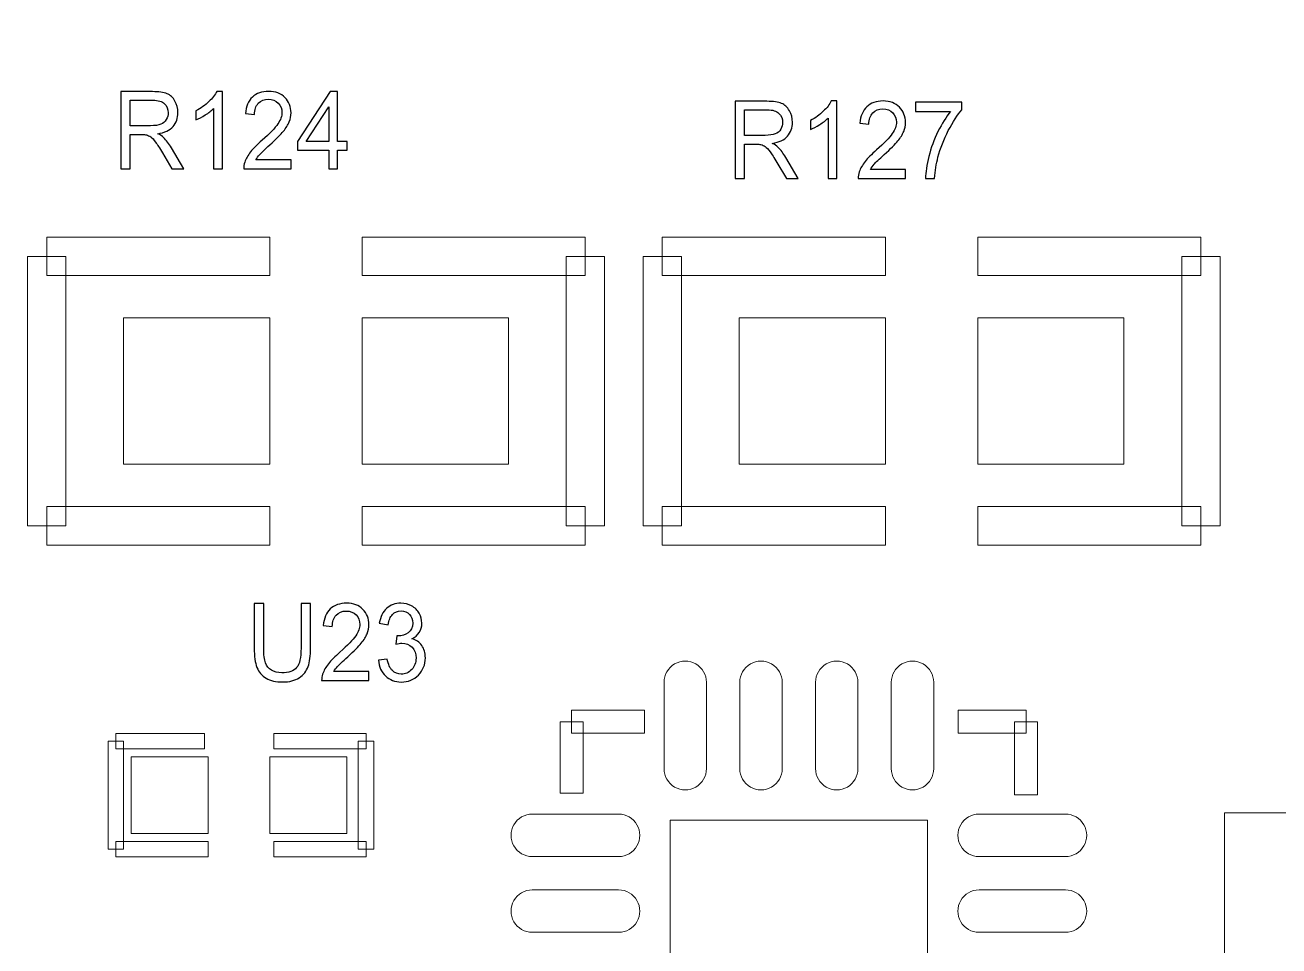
# Model space of a CAD drawing. Header units: millimetres. Extents: x -86 to 67, y -55 to 52.
# Drawn here: x -48.12 to -39.84, y -30.04 to -23.96 of the extents above; entities that cross this region are included whole.
import ezdxf

# ---------------------------------------------------------------- set-up
doc = ezdxf.new("R2010")
doc.units = ezdxf.units.MM
doc.header["$MEASUREMENT"] = 0
for name, color, linetype in [('BG_OUTLINE', 7, 'Continuous'), ('PG_SILKSCREEN_TOP', 7, 'Continuous'), ('PIN_TOP', 7, 'Continuous'), ('RD_SILKSCREEN_TOP', 7, 'Continuous')]:
    doc.layers.add(name, color=color, linetype=linetype)

msp = doc.modelspace()

# ---------------------------------------------------------------- linework, layer by layer
at = {"layer": 'BG_OUTLINE', "color": 3, "lineweight": 9}
msp.add_open_spline([(-60.0926, 34.7331), (-60.0926, 34.7331), (63.7724, 34.7331), (63.7724, 34.7331), (63.7724, 34.7331), (64.585, 34.7336), (65.3646, 34.4113), (65.9396, 33.837), (65.9396, 33.837), (66.5146, 33.2627), (66.8379, 32.4797), (66.8384, 31.667), (66.8384, 31.667), (66.8384, 31.667), (66.8412, -52.28), (66.8412, -52.28), (66.8412, -52.28), (66.8412, -52.28), (66.8384, -52.1933), (66.8384, -52.1933), (66.8384, -52.1933), (66.8389, -53.006), (66.5166, -53.7856), (65.9424, -54.3606), (65.9424, -54.3606), (65.3681, -54.9356), (64.585, -55.2589), (63.7724, -55.2594), (63.7724, -55.2594), (63.7724, -55.2594), (-60.1869, -55.2594), (-60.1869, -55.2594), (-60.1869, -55.2594), (-60.1869, -55.2594), (-60.0853, -55.2518), (-60.0853, -55.2518), (-60.0853, -55.2518), (-60.8979, -55.2523), (-61.6775, -54.9299), (-62.2525, -54.3557), (-62.2525, -54.3557), (-62.8275, -53.7814), (-63.1508, -52.9984), (-63.1513, -52.1857), (-63.1513, -52.1857), (-63.1513, -52.1857), (-63.1587, 31.667), (-63.1587, 31.667), (-63.1587, 31.667), (-63.1592, 32.4797), (-62.8369, 33.2593), (-62.2626, 33.8343), (-62.2626, 33.8343), (-61.6883, 34.4093), (-60.9053, 34.7326), (-60.0926, 34.7331)], degree=3, knots=[0, 0, 0, 0, 0.071429, 0.071429, 0.071429, 0.071429, 0.142857, 0.142857, 0.142857, 0.142857, 0.214286, 0.214286, 0.214286, 0.214286, 0.285714, 0.285714, 0.285714, 0.285714, 0.357143, 0.357143, 0.357143, 0.357143, 0.428571, 0.428571, 0.428571, 0.428571, 0.5, 0.5, 0.5, 0.5, 0.571429, 0.571429, 0.571429, 0.571429, 0.642857, 0.642857, 0.642857, 0.642857, 0.714286, 0.714286, 0.714286, 0.714286, 0.785714, 0.785714, 0.785714, 0.785714, 0.857143, 0.857143, 0.857143, 0.857143, 0.928571, 0.928571, 0.928571, 0.928571, 1, 1, 1, 1], dxfattribs=at)
at = {"layer": 'PG_SILKSCREEN_TOP', "color": 6, "lineweight": 9}
for points in [[(-46.5014, -25.361), (-46.5014, -25.361), (-46.5014, -25.615), (-46.5014, -25.615), (-46.5014, -25.615), (-46.5014, -25.615), (-47.9746, -25.615), (-47.9746, -25.615), (-47.9746, -25.615), (-47.9746, -25.615), (-47.9746, -25.361), (-47.9746, -25.361), (-47.9746, -25.361), (-47.9746, -25.361), (-46.5014, -25.361), (-46.5014, -25.361)], [(-45.8918, -25.615), (-45.8918, -25.615), (-45.8918, -25.361), (-45.8918, -25.361), (-45.8918, -25.361), (-45.8918, -25.361), (-44.4186, -25.361), (-44.4186, -25.361), (-44.4186, -25.361), (-44.4186, -25.361), (-44.4186, -25.615), (-44.4186, -25.615), (-44.4186, -25.615), (-44.4186, -25.615), (-45.8918, -25.615), (-45.8918, -25.615)], [(-43.9106, -25.615), (-43.9106, -25.615), (-43.9106, -25.361), (-43.9106, -25.361), (-43.9106, -25.361), (-43.9106, -25.361), (-42.4374, -25.361), (-42.4374, -25.361), (-42.4374, -25.361), (-42.4374, -25.361), (-42.4374, -25.615), (-42.4374, -25.615), (-42.4374, -25.615), (-42.4374, -25.615), (-43.9106, -25.615), (-43.9106, -25.615)], [(-40.3546, -25.361), (-40.3546, -25.361), (-40.3546, -25.615), (-40.3546, -25.615), (-40.3546, -25.615), (-40.3546, -25.615), (-41.8278, -25.615), (-41.8278, -25.615), (-41.8278, -25.615), (-41.8278, -25.615), (-41.8278, -25.361), (-41.8278, -25.361), (-41.8278, -25.361), (-41.8278, -25.361), (-40.3546, -25.361), (-40.3546, -25.361)], [(-48.1016, -25.488), (-48.1016, -25.488), (-47.8476, -25.488), (-47.8476, -25.488), (-47.8476, -25.488), (-47.8476, -25.488), (-47.8476, -27.266), (-47.8476, -27.266), (-47.8476, -27.266), (-47.8476, -27.266), (-48.1016, -27.266), (-48.1016, -27.266), (-48.1016, -27.266), (-48.1016, -27.266), (-48.1016, -25.488), (-48.1016, -25.488)], [(-44.5456, -25.488), (-44.5456, -25.488), (-44.2916, -25.488), (-44.2916, -25.488), (-44.2916, -25.488), (-44.2916, -25.488), (-44.2916, -27.266), (-44.2916, -27.266), (-44.2916, -27.266), (-44.2916, -27.266), (-44.5456, -27.266), (-44.5456, -27.266), (-44.5456, -27.266), (-44.5456, -27.266), (-44.5456, -25.488), (-44.5456, -25.488)], [(-43.7836, -27.266), (-43.7836, -27.266), (-44.0376, -27.266), (-44.0376, -27.266), (-44.0376, -27.266), (-44.0376, -27.266), (-44.0376, -25.488), (-44.0376, -25.488), (-44.0376, -25.488), (-44.0376, -25.488), (-43.7836, -25.488), (-43.7836, -25.488), (-43.7836, -25.488), (-43.7836, -25.488), (-43.7836, -27.266), (-43.7836, -27.266)], [(-40.2276, -27.266), (-40.2276, -27.266), (-40.4816, -27.266), (-40.4816, -27.266), (-40.4816, -27.266), (-40.4816, -27.266), (-40.4816, -25.488), (-40.4816, -25.488), (-40.4816, -25.488), (-40.4816, -25.488), (-40.2276, -25.488), (-40.2276, -25.488), (-40.2276, -25.488), (-40.2276, -25.488), (-40.2276, -27.266), (-40.2276, -27.266)], [(-47.9746, -27.393), (-47.9746, -27.393), (-47.9746, -27.139), (-47.9746, -27.139), (-47.9746, -27.139), (-47.9746, -27.139), (-46.5014, -27.139), (-46.5014, -27.139), (-46.5014, -27.139), (-46.5014, -27.139), (-46.5014, -27.393), (-46.5014, -27.393), (-46.5014, -27.393), (-46.5014, -27.393), (-47.9746, -27.393), (-47.9746, -27.393)], [(-44.4186, -27.139), (-44.4186, -27.139), (-44.4186, -27.393), (-44.4186, -27.393), (-44.4186, -27.393), (-44.4186, -27.393), (-45.8918, -27.393), (-45.8918, -27.393), (-45.8918, -27.393), (-45.8918, -27.393), (-45.8918, -27.139), (-45.8918, -27.139), (-45.8918, -27.139), (-45.8918, -27.139), (-44.4186, -27.139), (-44.4186, -27.139)], [(-42.4374, -27.139), (-42.4374, -27.139), (-42.4374, -27.393), (-42.4374, -27.393), (-42.4374, -27.393), (-42.4374, -27.393), (-43.9106, -27.393), (-43.9106, -27.393), (-43.9106, -27.393), (-43.9106, -27.393), (-43.9106, -27.139), (-43.9106, -27.139), (-43.9106, -27.139), (-43.9106, -27.139), (-42.4374, -27.139), (-42.4374, -27.139)], [(-41.8278, -27.393), (-41.8278, -27.393), (-41.8278, -27.139), (-41.8278, -27.139), (-41.8278, -27.139), (-41.8278, -27.139), (-40.3546, -27.139), (-40.3546, -27.139), (-40.3546, -27.139), (-40.3546, -27.139), (-40.3546, -27.393), (-40.3546, -27.393), (-40.3546, -27.393), (-40.3546, -27.393), (-41.8278, -27.393), (-41.8278, -27.393)], [(-44.0269, -28.4827), (-44.0269, -28.4827), (-44.0269, -28.6351), (-44.0269, -28.6351), (-44.0269, -28.6351), (-44.0269, -28.6351), (-44.509, -28.6351), (-44.509, -28.6351), (-44.509, -28.6351), (-44.509, -28.6351), (-44.509, -28.4827), (-44.509, -28.4827), (-44.509, -28.4827), (-44.509, -28.4827), (-44.0269, -28.4827), (-44.0269, -28.4827)], [(-41.5087, -28.4827), (-41.5087, -28.4827), (-41.5087, -28.6351), (-41.5087, -28.6351), (-41.5087, -28.6351), (-41.5087, -28.6351), (-41.9581, -28.6351), (-41.9581, -28.6351), (-41.9581, -28.6351), (-41.9581, -28.6351), (-41.9581, -28.4827), (-41.9581, -28.4827), (-41.9581, -28.4827), (-41.9581, -28.4827), (-41.5087, -28.4827), (-41.5087, -28.4827)], [(-47.5174, -28.7392), (-47.5174, -28.7392), (-47.5174, -28.6376), (-47.5174, -28.6376), (-47.5174, -28.6376), (-47.5174, -28.6376), (-46.9332, -28.6376), (-46.9332, -28.6376), (-46.9332, -28.6376), (-46.9332, -28.6376), (-46.9332, -28.7392), (-46.9332, -28.7392), (-46.9332, -28.7392), (-46.9332, -28.7392), (-47.5174, -28.7392), (-47.5174, -28.7392)], [(-45.8664, -28.6376), (-45.8664, -28.6376), (-45.8664, -28.7392), (-45.8664, -28.7392), (-45.8664, -28.7392), (-45.8664, -28.7392), (-46.476, -28.7392), (-46.476, -28.7392), (-46.476, -28.7392), (-46.476, -28.7392), (-46.476, -28.6376), (-46.476, -28.6376), (-46.476, -28.6376), (-46.476, -28.6376), (-45.8664, -28.6376), (-45.8664, -28.6376)], [(-44.5852, -28.5589), (-44.5852, -28.5589), (-44.4328, -28.5589), (-44.4328, -28.5589), (-44.4328, -28.5589), (-44.4328, -28.5589), (-44.4328, -29.0318), (-44.4328, -29.0318), (-44.4328, -29.0318), (-44.4328, -29.0318), (-44.5852, -29.0318), (-44.5852, -29.0318), (-44.5852, -29.0318), (-44.5852, -29.0318), (-44.5852, -28.5589), (-44.5852, -28.5589)], [(-41.4325, -29.041), (-41.4325, -29.041), (-41.5849, -29.041), (-41.5849, -29.041), (-41.5849, -29.041), (-41.5849, -29.041), (-41.5849, -28.5589), (-41.5849, -28.5589), (-41.5849, -28.5589), (-41.5849, -28.5589), (-41.4325, -28.5589), (-41.4325, -28.5589), (-41.4325, -28.5589), (-41.4325, -28.5589), (-41.4325, -29.041), (-41.4325, -29.041)], [(-47.4666, -29.3996), (-47.4666, -29.3996), (-47.5682, -29.3996), (-47.5682, -29.3996), (-47.5682, -29.3996), (-47.5682, -29.3996), (-47.5682, -28.6884), (-47.5682, -28.6884), (-47.5682, -28.6884), (-47.5682, -28.6884), (-47.4666, -28.6884), (-47.4666, -28.6884), (-47.4666, -28.6884), (-47.4666, -28.6884), (-47.4666, -29.3996), (-47.4666, -29.3996)], [(-45.8156, -29.3996), (-45.8156, -29.3996), (-45.9172, -29.3996), (-45.9172, -29.3996), (-45.9172, -29.3996), (-45.9172, -29.3996), (-45.9172, -28.6884), (-45.9172, -28.6884), (-45.9172, -28.6884), (-45.9172, -28.6884), (-45.8156, -28.6884), (-45.8156, -28.6884), (-45.8156, -28.6884), (-45.8156, -28.6884), (-45.8156, -29.3996), (-45.8156, -29.3996)], [(-46.9078, -29.3488), (-46.9078, -29.3488), (-46.9078, -29.4504), (-46.9078, -29.4504), (-46.9078, -29.4504), (-46.9078, -29.4504), (-47.5174, -29.4504), (-47.5174, -29.4504), (-47.5174, -29.4504), (-47.5174, -29.4504), (-47.5174, -29.3488), (-47.5174, -29.3488), (-47.5174, -29.3488), (-47.5174, -29.3488), (-46.9078, -29.3488), (-46.9078, -29.3488)], [(-45.8664, -29.3488), (-45.8664, -29.3488), (-45.8664, -29.4504), (-45.8664, -29.4504), (-45.8664, -29.4504), (-45.8664, -29.4504), (-46.476, -29.4504), (-46.476, -29.4504), (-46.476, -29.4504), (-46.476, -29.4504), (-46.476, -29.3488), (-46.476, -29.3488), (-46.476, -29.3488), (-46.476, -29.3488), (-45.8664, -29.3488), (-45.8664, -29.3488)]]:
    msp.add_open_spline(points, degree=3, knots=[0, 0, 0, 0, 0.25, 0.25, 0.25, 0.25, 0.5, 0.5, 0.5, 0.5, 0.75, 0.75, 0.75, 0.75, 1, 1, 1, 1], dxfattribs=at)
at = {"layer": 'PIN_TOP', "lineweight": 9}
for points, knots in [([(-47.4666, -26.8596), (-47.4666, -26.8596), (-47.4666, -25.8944), (-47.4666, -25.8944), (-47.4666, -25.8944), (-47.4666, -25.8944), (-46.5014, -25.8944), (-46.5014, -25.8944), (-46.5014, -25.8944), (-46.5014, -25.8944), (-46.5014, -26.8596), (-46.5014, -26.8596), (-46.5014, -26.8596), (-46.5014, -26.8596), (-47.4666, -26.8596), (-47.4666, -26.8596)], [0, 0, 0, 0, 0.25, 0.25, 0.25, 0.25, 0.5, 0.5, 0.5, 0.5, 0.75, 0.75, 0.75, 0.75, 1, 1, 1, 1]), ([(-45.8918, -26.8596), (-45.8918, -26.8596), (-45.8918, -25.8944), (-45.8918, -25.8944), (-45.8918, -25.8944), (-45.8918, -25.8944), (-44.9266, -25.8944), (-44.9266, -25.8944), (-44.9266, -25.8944), (-44.9266, -25.8944), (-44.9266, -26.8596), (-44.9266, -26.8596), (-44.9266, -26.8596), (-44.9266, -26.8596), (-45.8918, -26.8596), (-45.8918, -26.8596)], [0, 0, 0, 0, 0.25, 0.25, 0.25, 0.25, 0.5, 0.5, 0.5, 0.5, 0.75, 0.75, 0.75, 0.75, 1, 1, 1, 1]), ([(-42.4374, -25.8944), (-42.4374, -25.8944), (-42.4374, -26.8596), (-42.4374, -26.8596), (-42.4374, -26.8596), (-42.4374, -26.8596), (-43.4026, -26.8596), (-43.4026, -26.8596), (-43.4026, -26.8596), (-43.4026, -26.8596), (-43.4026, -25.8944), (-43.4026, -25.8944), (-43.4026, -25.8944), (-43.4026, -25.8944), (-42.4374, -25.8944), (-42.4374, -25.8944)], [0, 0, 0, 0, 0.25, 0.25, 0.25, 0.25, 0.5, 0.5, 0.5, 0.5, 0.75, 0.75, 0.75, 0.75, 1, 1, 1, 1]), ([(-40.8626, -25.8944), (-40.8626, -25.8944), (-40.8626, -26.8596), (-40.8626, -26.8596), (-40.8626, -26.8596), (-40.8626, -26.8596), (-41.8278, -26.8596), (-41.8278, -26.8596), (-41.8278, -26.8596), (-41.8278, -26.8596), (-41.8278, -25.8944), (-41.8278, -25.8944), (-41.8278, -25.8944), (-41.8278, -25.8944), (-40.8626, -25.8944), (-40.8626, -25.8944)], [0, 0, 0, 0, 0.25, 0.25, 0.25, 0.25, 0.5, 0.5, 0.5, 0.5, 0.75, 0.75, 0.75, 0.75, 1, 1, 1, 1]), ([(-43.6188, -28.299), (-43.6188, -28.299), (-43.6188, -28.869), (-43.6188, -28.869), (-43.6188, -28.869), (-43.6188, -28.9191), (-43.6455, -28.9653), (-43.6889, -28.9903), (-43.6889, -28.9903), (-43.7322, -29.0154), (-43.7856, -29.0154), (-43.829, -28.9903), (-43.829, -28.9903), (-43.8723, -28.9653), (-43.899, -28.9191), (-43.899, -28.869), (-43.899, -28.869), (-43.899, -28.869), (-43.899, -28.299), (-43.899, -28.299), (-43.899, -28.299), (-43.899, -28.249), (-43.8723, -28.2028), (-43.829, -28.1777), (-43.829, -28.1777), (-43.7856, -28.1527), (-43.7322, -28.1527), (-43.6889, -28.1777), (-43.6889, -28.1777), (-43.6455, -28.2028), (-43.6188, -28.249), (-43.6188, -28.299)], [0, 0, 0, 0, 0.125, 0.125, 0.125, 0.125, 0.25, 0.25, 0.25, 0.25, 0.375, 0.375, 0.375, 0.375, 0.5, 0.5, 0.5, 0.5, 0.625, 0.625, 0.625, 0.625, 0.75, 0.75, 0.75, 0.75, 0.875, 0.875, 0.875, 0.875, 1, 1, 1, 1]), ([(-43.1187, -28.299), (-43.1187, -28.299), (-43.1187, -28.869), (-43.1187, -28.869), (-43.1187, -28.869), (-43.1187, -28.9191), (-43.1454, -28.9653), (-43.1887, -28.9903), (-43.1887, -28.9903), (-43.2321, -29.0154), (-43.2855, -29.0154), (-43.3288, -28.9903), (-43.3288, -28.9903), (-43.3722, -28.9653), (-43.3989, -28.9191), (-43.3989, -28.869), (-43.3989, -28.869), (-43.3989, -28.869), (-43.3989, -28.299), (-43.3989, -28.299), (-43.3989, -28.299), (-43.3989, -28.249), (-43.3722, -28.2028), (-43.3288, -28.1777), (-43.3288, -28.1777), (-43.2855, -28.1527), (-43.2321, -28.1527), (-43.1887, -28.1777), (-43.1887, -28.1777), (-43.1454, -28.2028), (-43.1187, -28.249), (-43.1187, -28.299)], [0, 0, 0, 0, 0.125, 0.125, 0.125, 0.125, 0.25, 0.25, 0.25, 0.25, 0.375, 0.375, 0.375, 0.375, 0.5, 0.5, 0.5, 0.5, 0.625, 0.625, 0.625, 0.625, 0.75, 0.75, 0.75, 0.75, 0.875, 0.875, 0.875, 0.875, 1, 1, 1, 1]), ([(-42.6188, -28.299), (-42.6188, -28.299), (-42.6188, -28.869), (-42.6188, -28.869), (-42.6188, -28.869), (-42.6188, -28.9191), (-42.6455, -28.9653), (-42.6889, -28.9903), (-42.6889, -28.9903), (-42.7322, -29.0154), (-42.7856, -29.0154), (-42.829, -28.9903), (-42.829, -28.9903), (-42.8723, -28.9653), (-42.899, -28.9191), (-42.899, -28.869), (-42.899, -28.869), (-42.899, -28.869), (-42.899, -28.299), (-42.899, -28.299), (-42.899, -28.299), (-42.899, -28.249), (-42.8723, -28.2028), (-42.829, -28.1777), (-42.829, -28.1777), (-42.7856, -28.1527), (-42.7322, -28.1527), (-42.6889, -28.1777), (-42.6889, -28.1777), (-42.6455, -28.2028), (-42.6188, -28.249), (-42.6188, -28.299)], [0, 0, 0, 0, 0.125, 0.125, 0.125, 0.125, 0.25, 0.25, 0.25, 0.25, 0.375, 0.375, 0.375, 0.375, 0.5, 0.5, 0.5, 0.5, 0.625, 0.625, 0.625, 0.625, 0.75, 0.75, 0.75, 0.75, 0.875, 0.875, 0.875, 0.875, 1, 1, 1, 1]), ([(-42.1187, -28.299), (-42.1187, -28.299), (-42.1187, -28.869), (-42.1187, -28.869), (-42.1187, -28.869), (-42.1187, -28.9191), (-42.1454, -28.9653), (-42.1888, -28.9903), (-42.1888, -28.9903), (-42.2321, -29.0154), (-42.2855, -29.0154), (-42.3288, -28.9903), (-42.3288, -28.9903), (-42.3722, -28.9653), (-42.3989, -28.9191), (-42.3989, -28.869), (-42.3989, -28.869), (-42.3989, -28.869), (-42.3989, -28.299), (-42.3989, -28.299), (-42.3989, -28.299), (-42.3989, -28.249), (-42.3722, -28.2028), (-42.3288, -28.1777), (-42.3288, -28.1777), (-42.2855, -28.1527), (-42.2321, -28.1527), (-42.1888, -28.1777), (-42.1888, -28.1777), (-42.1454, -28.2028), (-42.1187, -28.249), (-42.1187, -28.299)], [0, 0, 0, 0, 0.125, 0.125, 0.125, 0.125, 0.25, 0.25, 0.25, 0.25, 0.375, 0.375, 0.375, 0.375, 0.5, 0.5, 0.5, 0.5, 0.625, 0.625, 0.625, 0.625, 0.75, 0.75, 0.75, 0.75, 0.875, 0.875, 0.875, 0.875, 1, 1, 1, 1]), ([(-46.9078, -28.79), (-46.9078, -28.79), (-46.9078, -29.298), (-46.9078, -29.298), (-46.9078, -29.298), (-46.9078, -29.298), (-47.4158, -29.298), (-47.4158, -29.298), (-47.4158, -29.298), (-47.4158, -29.298), (-47.4158, -28.79), (-47.4158, -28.79), (-47.4158, -28.79), (-47.4158, -28.79), (-46.9078, -28.79), (-46.9078, -28.79)], [0, 0, 0, 0, 0.25, 0.25, 0.25, 0.25, 0.5, 0.5, 0.5, 0.5, 0.75, 0.75, 0.75, 0.75, 1, 1, 1, 1]), ([(-45.9934, -28.79), (-45.9934, -28.79), (-45.9934, -29.298), (-45.9934, -29.298), (-45.9934, -29.298), (-45.9934, -29.298), (-46.5014, -29.298), (-46.5014, -29.298), (-46.5014, -29.298), (-46.5014, -29.298), (-46.5014, -28.79), (-46.5014, -28.79), (-46.5014, -28.79), (-46.5014, -28.79), (-45.9934, -28.79), (-45.9934, -28.79)], [0, 0, 0, 0, 0.25, 0.25, 0.25, 0.25, 0.5, 0.5, 0.5, 0.5, 0.75, 0.75, 0.75, 0.75, 1, 1, 1, 1]), ([(-44.7688, -29.1689), (-44.7688, -29.1689), (-44.1988, -29.1689), (-44.1988, -29.1689), (-44.1988, -29.1689), (-44.1488, -29.1689), (-44.1026, -29.1956), (-44.0775, -29.2389), (-44.0775, -29.2389), (-44.0525, -29.2823), (-44.0525, -29.3357), (-44.0775, -29.379), (-44.0775, -29.379), (-44.1026, -29.4223), (-44.1488, -29.449), (-44.1988, -29.449), (-44.1988, -29.449), (-44.1988, -29.449), (-44.7688, -29.449), (-44.7688, -29.449), (-44.7688, -29.449), (-44.8189, -29.449), (-44.8651, -29.4223), (-44.8901, -29.379), (-44.8901, -29.379), (-44.9152, -29.3357), (-44.9152, -29.2823), (-44.8901, -29.2389), (-44.8901, -29.2389), (-44.8651, -29.1956), (-44.8189, -29.1689), (-44.7688, -29.1689)], [0, 0, 0, 0, 0.125, 0.125, 0.125, 0.125, 0.25, 0.25, 0.25, 0.25, 0.375, 0.375, 0.375, 0.375, 0.5, 0.5, 0.5, 0.5, 0.625, 0.625, 0.625, 0.625, 0.75, 0.75, 0.75, 0.75, 0.875, 0.875, 0.875, 0.875, 1, 1, 1, 1]), ([(-42.1588, -30.909), (-42.1588, -30.909), (-43.8589, -30.909), (-43.8589, -30.909), (-43.8589, -30.909), (-43.8589, -30.909), (-43.8589, -29.209), (-43.8589, -29.209), (-43.8589, -29.209), (-43.8589, -29.209), (-42.1588, -29.209), (-42.1588, -29.209), (-42.1588, -29.209), (-42.1588, -29.209), (-42.1588, -30.909), (-42.1588, -30.909)], [0, 0, 0, 0, 0.25, 0.25, 0.25, 0.25, 0.5, 0.5, 0.5, 0.5, 0.75, 0.75, 0.75, 0.75, 1, 1, 1, 1]), ([(-41.8189, -29.1689), (-41.8189, -29.1689), (-41.2489, -29.1689), (-41.2489, -29.1689), (-41.2489, -29.1689), (-41.1988, -29.1689), (-41.1526, -29.1956), (-41.1276, -29.2389), (-41.1276, -29.2389), (-41.1026, -29.2823), (-41.1026, -29.3357), (-41.1276, -29.379), (-41.1276, -29.379), (-41.1526, -29.4223), (-41.1988, -29.449), (-41.2489, -29.449), (-41.2489, -29.449), (-41.2489, -29.449), (-41.8189, -29.449), (-41.8189, -29.449), (-41.8189, -29.449), (-41.8689, -29.449), (-41.9152, -29.4223), (-41.9402, -29.379), (-41.9402, -29.379), (-41.9652, -29.3357), (-41.9652, -29.2823), (-41.9402, -29.2389), (-41.9402, -29.2389), (-41.9152, -29.1956), (-41.8689, -29.1689), (-41.8189, -29.1689)], [0, 0, 0, 0, 0.125, 0.125, 0.125, 0.125, 0.25, 0.25, 0.25, 0.25, 0.375, 0.375, 0.375, 0.375, 0.5, 0.5, 0.5, 0.5, 0.625, 0.625, 0.625, 0.625, 0.75, 0.75, 0.75, 0.75, 0.875, 0.875, 0.875, 0.875, 1, 1, 1, 1]), ([(-40.1981, -32.661), (-40.1981, -32.661), (-40.1981, -29.1609), (-40.1981, -29.1609), (-40.1981, -29.1609), (-40.1981, -29.1609), (-37.8486, -29.1609), (-37.8486, -29.1609), (-37.8486, -29.1609), (-37.8486, -29.1609), (-37.8486, -32.661), (-37.8486, -32.661), (-37.8486, -32.661), (-37.8486, -32.661), (-40.1981, -32.661), (-40.1981, -32.661)], [0, 0, 0, 0, 0.25, 0.25, 0.25, 0.25, 0.5, 0.5, 0.5, 0.5, 0.75, 0.75, 0.75, 0.75, 1, 1, 1, 1]), ([(-44.7688, -29.669), (-44.7688, -29.669), (-44.1988, -29.669), (-44.1988, -29.669), (-44.1988, -29.669), (-44.1488, -29.669), (-44.1026, -29.6957), (-44.0775, -29.739), (-44.0775, -29.739), (-44.0525, -29.7824), (-44.0525, -29.8358), (-44.0775, -29.8791), (-44.0775, -29.8791), (-44.1026, -29.9225), (-44.1488, -29.9492), (-44.1988, -29.9492), (-44.1988, -29.9492), (-44.1988, -29.9492), (-44.7688, -29.9492), (-44.7688, -29.9492), (-44.7688, -29.9492), (-44.8189, -29.9492), (-44.8651, -29.9225), (-44.8901, -29.8791), (-44.8901, -29.8791), (-44.9152, -29.8358), (-44.9152, -29.7824), (-44.8901, -29.739), (-44.8901, -29.739), (-44.8651, -29.6957), (-44.8189, -29.669), (-44.7688, -29.669)], [0, 0, 0, 0, 0.125, 0.125, 0.125, 0.125, 0.25, 0.25, 0.25, 0.25, 0.375, 0.375, 0.375, 0.375, 0.5, 0.5, 0.5, 0.5, 0.625, 0.625, 0.625, 0.625, 0.75, 0.75, 0.75, 0.75, 0.875, 0.875, 0.875, 0.875, 1, 1, 1, 1]), ([(-41.8189, -29.669), (-41.8189, -29.669), (-41.2489, -29.669), (-41.2489, -29.669), (-41.2489, -29.669), (-41.1988, -29.669), (-41.1526, -29.6957), (-41.1276, -29.739), (-41.1276, -29.739), (-41.1026, -29.7824), (-41.1026, -29.8358), (-41.1276, -29.8791), (-41.1276, -29.8791), (-41.1526, -29.9225), (-41.1988, -29.9492), (-41.2489, -29.9492), (-41.2489, -29.9492), (-41.2489, -29.9492), (-41.8189, -29.9492), (-41.8189, -29.9492), (-41.8189, -29.9492), (-41.8689, -29.9492), (-41.9152, -29.9225), (-41.9402, -29.8791), (-41.9402, -29.8791), (-41.9652, -29.8358), (-41.9652, -29.7824), (-41.9402, -29.739), (-41.9402, -29.739), (-41.9152, -29.6957), (-41.8689, -29.669), (-41.8189, -29.669)], [0, 0, 0, 0, 0.125, 0.125, 0.125, 0.125, 0.25, 0.25, 0.25, 0.25, 0.375, 0.375, 0.375, 0.375, 0.5, 0.5, 0.5, 0.5, 0.625, 0.625, 0.625, 0.625, 0.75, 0.75, 0.75, 0.75, 0.875, 0.875, 0.875, 0.875, 1, 1, 1, 1])]:
    msp.add_open_spline(points, degree=3, knots=knots, dxfattribs=at)
at = {"layer": 'RD_SILKSCREEN_TOP', "color": 8}
for points, knots in [([(-47.4858, -24.9097), (-47.4858, -24.9097), (-47.4858, -24.4006), (-47.4858, -24.4006), (-47.4858, -24.4006), (-47.4858, -24.4006), (-47.2762, -24.4006), (-47.2762, -24.4006), (-47.2762, -24.4006), (-47.2341, -24.4006), (-47.202, -24.4052), (-47.1801, -24.4143), (-47.1801, -24.4143), (-47.1582, -24.4235), (-47.1407, -24.4396), (-47.1275, -24.4627), (-47.1275, -24.4627), (-47.1144, -24.4859), (-47.1079, -24.5115), (-47.1079, -24.5395), (-47.1079, -24.5395), (-47.1079, -24.5757), (-47.1186, -24.606), (-47.1405, -24.6308), (-47.1405, -24.6308), (-47.1622, -24.6556), (-47.1957, -24.6713), (-47.2411, -24.6781), (-47.2411, -24.6781), (-47.2245, -24.6866), (-47.2119, -24.695), (-47.2033, -24.7035), (-47.2033, -24.7035), (-47.185, -24.7215), (-47.1678, -24.7441), (-47.1513, -24.7711), (-47.1513, -24.7711), (-47.1513, -24.7711), (-47.0691, -24.9097), (-47.0691, -24.9097), (-47.0691, -24.9097), (-47.0691, -24.9097), (-47.1479, -24.9097), (-47.1479, -24.9097), (-47.1479, -24.9097), (-47.1479, -24.9097), (-47.2104, -24.8037), (-47.2104, -24.8037), (-47.2104, -24.8037), (-47.2287, -24.7733), (-47.2437, -24.7498), (-47.2556, -24.7337), (-47.2556, -24.7337), (-47.2674, -24.7174), (-47.278, -24.7061), (-47.2873, -24.6997), (-47.2873, -24.6997), (-47.2966, -24.6931), (-47.3061, -24.6886), (-47.3158, -24.686), (-47.3158, -24.686), (-47.3229, -24.6845), (-47.3345, -24.6837), (-47.3507, -24.6837), (-47.3507, -24.6837), (-47.3507, -24.6837), (-47.4232, -24.6837), (-47.4232, -24.6837), (-47.4232, -24.6837), (-47.4232, -24.6837), (-47.4232, -24.9097), (-47.4232, -24.9097), (-47.4232, -24.9097), (-47.4232, -24.9097), (-47.4858, -24.9097), (-47.4858, -24.9097)], [0, 0, 0, 0, 0.052632, 0.052632, 0.052632, 0.052632, 0.105263, 0.105263, 0.105263, 0.105263, 0.157895, 0.157895, 0.157895, 0.157895, 0.210526, 0.210526, 0.210526, 0.210526, 0.263158, 0.263158, 0.263158, 0.263158, 0.315789, 0.315789, 0.315789, 0.315789, 0.368421, 0.368421, 0.368421, 0.368421, 0.421053, 0.421053, 0.421053, 0.421053, 0.473684, 0.473684, 0.473684, 0.473684, 0.526316, 0.526316, 0.526316, 0.526316, 0.578947, 0.578947, 0.578947, 0.578947, 0.631579, 0.631579, 0.631579, 0.631579, 0.684211, 0.684211, 0.684211, 0.684211, 0.736842, 0.736842, 0.736842, 0.736842, 0.789474, 0.789474, 0.789474, 0.789474, 0.842105, 0.842105, 0.842105, 0.842105, 0.894737, 0.894737, 0.894737, 0.894737, 0.947368, 0.947368, 0.947368, 0.947368, 1, 1, 1, 1]), ([(-46.8148, -24.9097), (-46.8148, -24.9097), (-46.8728, -24.9097), (-46.8728, -24.9097), (-46.8728, -24.9097), (-46.8728, -24.9097), (-46.8728, -24.5114), (-46.8728, -24.5114), (-46.8728, -24.5114), (-46.8868, -24.5258), (-46.9051, -24.5401), (-46.9277, -24.5545), (-46.9277, -24.5545), (-46.9505, -24.5688), (-46.9709, -24.5796), (-46.9889, -24.5867), (-46.9889, -24.5867), (-46.9889, -24.5867), (-46.9889, -24.5264), (-46.9889, -24.5264), (-46.9889, -24.5264), (-46.9564, -24.5099), (-46.928, -24.49), (-46.9038, -24.4666), (-46.9038, -24.4666), (-46.8795, -24.4432), (-46.8623, -24.4205), (-46.8522, -24.3985), (-46.8522, -24.3985), (-46.8522, -24.3985), (-46.8148, -24.3985), (-46.8148, -24.3985), (-46.8148, -24.3985), (-46.8148, -24.3985), (-46.8148, -24.9097), (-46.8148, -24.9097)], [0, 0, 0, 0, 0.111111, 0.111111, 0.111111, 0.111111, 0.222222, 0.222222, 0.222222, 0.222222, 0.333333, 0.333333, 0.333333, 0.333333, 0.444444, 0.444444, 0.444444, 0.444444, 0.555556, 0.555556, 0.555556, 0.555556, 0.666667, 0.666667, 0.666667, 0.666667, 0.777778, 0.777778, 0.777778, 0.777778, 0.888889, 0.888889, 0.888889, 0.888889, 1, 1, 1, 1]), ([(-46.361, -24.8496), (-46.361, -24.8496), (-46.361, -24.9097), (-46.361, -24.9097), (-46.361, -24.9097), (-46.361, -24.9097), (-46.6734, -24.9097), (-46.6734, -24.9097), (-46.6734, -24.9097), (-46.6739, -24.8946), (-46.6717, -24.8802), (-46.6668, -24.8663), (-46.6668, -24.8663), (-46.6589, -24.8433), (-46.6461, -24.8208), (-46.6286, -24.7985), (-46.6286, -24.7985), (-46.611, -24.7764), (-46.5856, -24.7506), (-46.5526, -24.7215), (-46.5526, -24.7215), (-46.5012, -24.6761), (-46.4665, -24.6402), (-46.4484, -24.6136), (-46.4484, -24.6136), (-46.4303, -24.5872), (-46.4213, -24.562), (-46.4213, -24.5385), (-46.4213, -24.5385), (-46.4213, -24.5137), (-46.4296, -24.4928), (-46.4459, -24.4757), (-46.4459, -24.4757), (-46.4625, -24.4588), (-46.4839, -24.4503), (-46.5104, -24.4503), (-46.5104, -24.4503), (-46.5383, -24.4503), (-46.5606, -24.4593), (-46.5773, -24.4774), (-46.5773, -24.4774), (-46.5942, -24.4954), (-46.6027, -24.5204), (-46.6029, -24.5523), (-46.6029, -24.5523), (-46.6029, -24.5523), (-46.6626, -24.5458), (-46.6626, -24.5458), (-46.6626, -24.5458), (-46.6585, -24.4978), (-46.6431, -24.4613), (-46.6164, -24.4362), (-46.6164, -24.4362), (-46.5898, -24.411), (-46.5539, -24.3985), (-46.509, -24.3985), (-46.509, -24.3985), (-46.4637, -24.3985), (-46.4278, -24.4121), (-46.4014, -24.4391), (-46.4014, -24.4391), (-46.3748, -24.4663), (-46.3616, -24.4998), (-46.3616, -24.5399), (-46.3616, -24.5399), (-46.3616, -24.5603), (-46.3655, -24.5803), (-46.3733, -24.6), (-46.3733, -24.6), (-46.381, -24.6196), (-46.3939, -24.6404), (-46.4119, -24.6621), (-46.4119, -24.6621), (-46.4298, -24.6839), (-46.4596, -24.7138), (-46.5013, -24.7517), (-46.5013, -24.7517), (-46.5361, -24.7832), (-46.5585, -24.8046), (-46.5683, -24.8158), (-46.5683, -24.8158), (-46.5783, -24.827), (-46.5864, -24.8382), (-46.5929, -24.8496), (-46.5929, -24.8496), (-46.5929, -24.8496), (-46.361, -24.8496), (-46.361, -24.8496)], [0, 0, 0, 0, 0.045455, 0.045455, 0.045455, 0.045455, 0.090909, 0.090909, 0.090909, 0.090909, 0.136364, 0.136364, 0.136364, 0.136364, 0.181818, 0.181818, 0.181818, 0.181818, 0.227273, 0.227273, 0.227273, 0.227273, 0.272727, 0.272727, 0.272727, 0.272727, 0.318182, 0.318182, 0.318182, 0.318182, 0.363636, 0.363636, 0.363636, 0.363636, 0.409091, 0.409091, 0.409091, 0.409091, 0.454545, 0.454545, 0.454545, 0.454545, 0.5, 0.5, 0.5, 0.5, 0.545455, 0.545455, 0.545455, 0.545455, 0.590909, 0.590909, 0.590909, 0.590909, 0.636364, 0.636364, 0.636364, 0.636364, 0.681818, 0.681818, 0.681818, 0.681818, 0.727273, 0.727273, 0.727273, 0.727273, 0.772727, 0.772727, 0.772727, 0.772727, 0.818182, 0.818182, 0.818182, 0.818182, 0.863636, 0.863636, 0.863636, 0.863636, 0.909091, 0.909091, 0.909091, 0.909091, 0.954545, 0.954545, 0.954545, 0.954545, 1, 1, 1, 1]), ([(-46.1129, -24.9097), (-46.1129, -24.9097), (-46.1129, -24.7878), (-46.1129, -24.7878), (-46.1129, -24.7878), (-46.1129, -24.7878), (-46.3179, -24.7878), (-46.3179, -24.7878), (-46.3179, -24.7878), (-46.3179, -24.7878), (-46.3179, -24.7305), (-46.3179, -24.7305), (-46.3179, -24.7305), (-46.3179, -24.7305), (-46.1022, -24.4006), (-46.1022, -24.4006), (-46.1022, -24.4006), (-46.1022, -24.4006), (-46.0548, -24.4006), (-46.0548, -24.4006), (-46.0548, -24.4006), (-46.0548, -24.4006), (-46.0548, -24.7305), (-46.0548, -24.7305), (-46.0548, -24.7305), (-46.0548, -24.7305), (-45.9909, -24.7305), (-45.9909, -24.7305), (-45.9909, -24.7305), (-45.9909, -24.7305), (-45.9909, -24.7878), (-45.9909, -24.7878), (-45.9909, -24.7878), (-45.9909, -24.7878), (-46.0548, -24.7878), (-46.0548, -24.7878), (-46.0548, -24.7878), (-46.0548, -24.7878), (-46.0548, -24.9097), (-46.0548, -24.9097), (-46.0548, -24.9097), (-46.0548, -24.9097), (-46.1129, -24.9097), (-46.1129, -24.9097)], [0, 0, 0, 0, 0.090909, 0.090909, 0.090909, 0.090909, 0.181818, 0.181818, 0.181818, 0.181818, 0.272727, 0.272727, 0.272727, 0.272727, 0.363636, 0.363636, 0.363636, 0.363636, 0.454545, 0.454545, 0.454545, 0.454545, 0.545455, 0.545455, 0.545455, 0.545455, 0.636364, 0.636364, 0.636364, 0.636364, 0.727273, 0.727273, 0.727273, 0.727273, 0.818182, 0.818182, 0.818182, 0.818182, 0.909091, 0.909091, 0.909091, 0.909091, 1, 1, 1, 1]), ([(-47.4232, -24.6253), (-47.4232, -24.6253), (-47.2888, -24.6253), (-47.2888, -24.6253), (-47.2888, -24.6253), (-47.2602, -24.6253), (-47.2378, -24.6221), (-47.2217, -24.6157), (-47.2217, -24.6157), (-47.2056, -24.6093), (-47.1933, -24.5991), (-47.1849, -24.5852), (-47.1849, -24.5852), (-47.1766, -24.5712), (-47.1724, -24.556), (-47.1724, -24.5395), (-47.1724, -24.5395), (-47.1724, -24.5155), (-47.1804, -24.4957), (-47.1967, -24.4801), (-47.1967, -24.4801), (-47.2129, -24.4646), (-47.2385, -24.4569), (-47.2736, -24.4569), (-47.2736, -24.4569), (-47.2736, -24.4569), (-47.4232, -24.4569), (-47.4232, -24.4569), (-47.4232, -24.4569), (-47.4232, -24.4569), (-47.4232, -24.6253), (-47.4232, -24.6253)], [0, 0, 0, 0, 0.125, 0.125, 0.125, 0.125, 0.25, 0.25, 0.25, 0.25, 0.375, 0.375, 0.375, 0.375, 0.5, 0.5, 0.5, 0.5, 0.625, 0.625, 0.625, 0.625, 0.75, 0.75, 0.75, 0.75, 0.875, 0.875, 0.875, 0.875, 1, 1, 1, 1]), ([(-46.1129, -24.7305), (-46.1129, -24.7305), (-46.1129, -24.501), (-46.1129, -24.501), (-46.1129, -24.501), (-46.1129, -24.501), (-46.2608, -24.7305), (-46.2608, -24.7305), (-46.2608, -24.7305), (-46.2608, -24.7305), (-46.1129, -24.7305), (-46.1129, -24.7305)], [0, 0, 0, 0, 0.333333, 0.333333, 0.333333, 0.333333, 0.666667, 0.666667, 0.666667, 0.666667, 1, 1, 1, 1]), ([(-43.4294, -24.9734), (-43.4294, -24.9734), (-43.4294, -24.4643), (-43.4294, -24.4643), (-43.4294, -24.4643), (-43.4294, -24.4643), (-43.2198, -24.4643), (-43.2198, -24.4643), (-43.2198, -24.4643), (-43.1777, -24.4643), (-43.1456, -24.4689), (-43.1237, -24.478), (-43.1237, -24.478), (-43.1018, -24.4872), (-43.0843, -24.5033), (-43.0711, -24.5264), (-43.0711, -24.5264), (-43.058, -24.5496), (-43.0515, -24.5752), (-43.0515, -24.6032), (-43.0515, -24.6032), (-43.0515, -24.6394), (-43.0622, -24.6697), (-43.0841, -24.6945), (-43.0841, -24.6945), (-43.1058, -24.7193), (-43.1393, -24.735), (-43.1847, -24.7418), (-43.1847, -24.7418), (-43.1681, -24.7503), (-43.1555, -24.7587), (-43.1469, -24.7672), (-43.1469, -24.7672), (-43.1286, -24.7852), (-43.1114, -24.8078), (-43.0949, -24.8348), (-43.0949, -24.8348), (-43.0949, -24.8348), (-43.0127, -24.9734), (-43.0127, -24.9734), (-43.0127, -24.9734), (-43.0127, -24.9734), (-43.0915, -24.9734), (-43.0915, -24.9734), (-43.0915, -24.9734), (-43.0915, -24.9734), (-43.154, -24.8674), (-43.154, -24.8674), (-43.154, -24.8674), (-43.1723, -24.837), (-43.1873, -24.8135), (-43.1992, -24.7974), (-43.1992, -24.7974), (-43.211, -24.7811), (-43.2216, -24.7698), (-43.2309, -24.7634), (-43.2309, -24.7634), (-43.2402, -24.7568), (-43.2497, -24.7523), (-43.2594, -24.7497), (-43.2594, -24.7497), (-43.2665, -24.7482), (-43.2781, -24.7474), (-43.2943, -24.7474), (-43.2943, -24.7474), (-43.2943, -24.7474), (-43.3668, -24.7474), (-43.3668, -24.7474), (-43.3668, -24.7474), (-43.3668, -24.7474), (-43.3668, -24.9734), (-43.3668, -24.9734), (-43.3668, -24.9734), (-43.3668, -24.9734), (-43.4294, -24.9734), (-43.4294, -24.9734)], [0, 0, 0, 0, 0.052632, 0.052632, 0.052632, 0.052632, 0.105263, 0.105263, 0.105263, 0.105263, 0.157895, 0.157895, 0.157895, 0.157895, 0.210526, 0.210526, 0.210526, 0.210526, 0.263158, 0.263158, 0.263158, 0.263158, 0.315789, 0.315789, 0.315789, 0.315789, 0.368421, 0.368421, 0.368421, 0.368421, 0.421053, 0.421053, 0.421053, 0.421053, 0.473684, 0.473684, 0.473684, 0.473684, 0.526316, 0.526316, 0.526316, 0.526316, 0.578947, 0.578947, 0.578947, 0.578947, 0.631579, 0.631579, 0.631579, 0.631579, 0.684211, 0.684211, 0.684211, 0.684211, 0.736842, 0.736842, 0.736842, 0.736842, 0.789474, 0.789474, 0.789474, 0.789474, 0.842105, 0.842105, 0.842105, 0.842105, 0.894737, 0.894737, 0.894737, 0.894737, 0.947368, 0.947368, 0.947368, 0.947368, 1, 1, 1, 1]), ([(-42.7584, -24.9734), (-42.7584, -24.9734), (-42.8164, -24.9734), (-42.8164, -24.9734), (-42.8164, -24.9734), (-42.8164, -24.9734), (-42.8164, -24.5751), (-42.8164, -24.5751), (-42.8164, -24.5751), (-42.8304, -24.5895), (-42.8487, -24.6038), (-42.8713, -24.6182), (-42.8713, -24.6182), (-42.8941, -24.6325), (-42.9145, -24.6433), (-42.9325, -24.6504), (-42.9325, -24.6504), (-42.9325, -24.6504), (-42.9325, -24.5901), (-42.9325, -24.5901), (-42.9325, -24.5901), (-42.9, -24.5736), (-42.8716, -24.5537), (-42.8474, -24.5303), (-42.8474, -24.5303), (-42.8231, -24.5069), (-42.8059, -24.4842), (-42.7958, -24.4622), (-42.7958, -24.4622), (-42.7958, -24.4622), (-42.7584, -24.4622), (-42.7584, -24.4622), (-42.7584, -24.4622), (-42.7584, -24.4622), (-42.7584, -24.9734), (-42.7584, -24.9734)], [0, 0, 0, 0, 0.111111, 0.111111, 0.111111, 0.111111, 0.222222, 0.222222, 0.222222, 0.222222, 0.333333, 0.333333, 0.333333, 0.333333, 0.444444, 0.444444, 0.444444, 0.444444, 0.555556, 0.555556, 0.555556, 0.555556, 0.666667, 0.666667, 0.666667, 0.666667, 0.777778, 0.777778, 0.777778, 0.777778, 0.888889, 0.888889, 0.888889, 0.888889, 1, 1, 1, 1]), ([(-42.3046, -24.9133), (-42.3046, -24.9133), (-42.3046, -24.9734), (-42.3046, -24.9734), (-42.3046, -24.9734), (-42.3046, -24.9734), (-42.617, -24.9734), (-42.617, -24.9734), (-42.617, -24.9734), (-42.6175, -24.9583), (-42.6153, -24.9439), (-42.6104, -24.93), (-42.6104, -24.93), (-42.6025, -24.907), (-42.5897, -24.8845), (-42.5722, -24.8622), (-42.5722, -24.8622), (-42.5546, -24.8401), (-42.5292, -24.8143), (-42.4962, -24.7852), (-42.4962, -24.7852), (-42.4448, -24.7398), (-42.4101, -24.7039), (-42.392, -24.6773), (-42.392, -24.6773), (-42.3739, -24.6509), (-42.3649, -24.6257), (-42.3649, -24.6022), (-42.3649, -24.6022), (-42.3649, -24.5774), (-42.3732, -24.5565), (-42.3895, -24.5394), (-42.3895, -24.5394), (-42.4061, -24.5225), (-42.4275, -24.514), (-42.454, -24.514), (-42.454, -24.514), (-42.4819, -24.514), (-42.5042, -24.523), (-42.5209, -24.5411), (-42.5209, -24.5411), (-42.5378, -24.5591), (-42.5463, -24.5841), (-42.5465, -24.616), (-42.5465, -24.616), (-42.5465, -24.616), (-42.6062, -24.6095), (-42.6062, -24.6095), (-42.6062, -24.6095), (-42.6021, -24.5615), (-42.5867, -24.525), (-42.56, -24.4999), (-42.56, -24.4999), (-42.5334, -24.4747), (-42.4975, -24.4622), (-42.4526, -24.4622), (-42.4526, -24.4622), (-42.4073, -24.4622), (-42.3714, -24.4758), (-42.345, -24.5028), (-42.345, -24.5028), (-42.3184, -24.53), (-42.3052, -24.5635), (-42.3052, -24.6036), (-42.3052, -24.6036), (-42.3052, -24.624), (-42.3091, -24.644), (-42.3169, -24.6637), (-42.3169, -24.6637), (-42.3246, -24.6833), (-42.3375, -24.7041), (-42.3555, -24.7258), (-42.3555, -24.7258), (-42.3734, -24.7476), (-42.4032, -24.7775), (-42.4449, -24.8154), (-42.4449, -24.8154), (-42.4797, -24.8469), (-42.5021, -24.8683), (-42.5119, -24.8795), (-42.5119, -24.8795), (-42.5219, -24.8907), (-42.53, -24.9019), (-42.5365, -24.9133), (-42.5365, -24.9133), (-42.5365, -24.9133), (-42.3046, -24.9133), (-42.3046, -24.9133)], [0, 0, 0, 0, 0.045455, 0.045455, 0.045455, 0.045455, 0.090909, 0.090909, 0.090909, 0.090909, 0.136364, 0.136364, 0.136364, 0.136364, 0.181818, 0.181818, 0.181818, 0.181818, 0.227273, 0.227273, 0.227273, 0.227273, 0.272727, 0.272727, 0.272727, 0.272727, 0.318182, 0.318182, 0.318182, 0.318182, 0.363636, 0.363636, 0.363636, 0.363636, 0.409091, 0.409091, 0.409091, 0.409091, 0.454545, 0.454545, 0.454545, 0.454545, 0.5, 0.5, 0.5, 0.5, 0.545455, 0.545455, 0.545455, 0.545455, 0.590909, 0.590909, 0.590909, 0.590909, 0.636364, 0.636364, 0.636364, 0.636364, 0.681818, 0.681818, 0.681818, 0.681818, 0.727273, 0.727273, 0.727273, 0.727273, 0.772727, 0.772727, 0.772727, 0.772727, 0.818182, 0.818182, 0.818182, 0.818182, 0.863636, 0.863636, 0.863636, 0.863636, 0.909091, 0.909091, 0.909091, 0.909091, 0.954545, 0.954545, 0.954545, 0.954545, 1, 1, 1, 1]), ([(-42.2386, -24.531), (-42.2386, -24.531), (-42.2386, -24.4709), (-42.2386, -24.4709), (-42.2386, -24.4709), (-42.2386, -24.4709), (-41.9326, -24.4709), (-41.9326, -24.4709), (-41.9326, -24.4709), (-41.9326, -24.4709), (-41.9326, -24.5195), (-41.9326, -24.5195), (-41.9326, -24.5195), (-41.9627, -24.554), (-41.9925, -24.5999), (-42.0222, -24.657), (-42.0222, -24.657), (-42.0516, -24.7142), (-42.0745, -24.7731), (-42.0906, -24.8334), (-42.0906, -24.8334), (-42.1023, -24.8761), (-42.1096, -24.9227), (-42.1129, -24.9734), (-42.1129, -24.9734), (-42.1129, -24.9734), (-42.1725, -24.9734), (-42.1725, -24.9734), (-42.1725, -24.9734), (-42.1718, -24.9333), (-42.1646, -24.885), (-42.1506, -24.8282), (-42.1506, -24.8282), (-42.1367, -24.7715), (-42.1166, -24.7168), (-42.0905, -24.6641), (-42.0905, -24.6641), (-42.0643, -24.6115), (-42.0366, -24.5671), (-42.007, -24.531), (-42.007, -24.531), (-42.007, -24.531), (-42.2386, -24.531), (-42.2386, -24.531)], [0, 0, 0, 0, 0.090909, 0.090909, 0.090909, 0.090909, 0.181818, 0.181818, 0.181818, 0.181818, 0.272727, 0.272727, 0.272727, 0.272727, 0.363636, 0.363636, 0.363636, 0.363636, 0.454545, 0.454545, 0.454545, 0.454545, 0.545455, 0.545455, 0.545455, 0.545455, 0.636364, 0.636364, 0.636364, 0.636364, 0.727273, 0.727273, 0.727273, 0.727273, 0.818182, 0.818182, 0.818182, 0.818182, 0.909091, 0.909091, 0.909091, 0.909091, 1, 1, 1, 1]), ([(-43.3668, -24.689), (-43.3668, -24.689), (-43.2324, -24.689), (-43.2324, -24.689), (-43.2324, -24.689), (-43.2038, -24.689), (-43.1814, -24.6858), (-43.1653, -24.6794), (-43.1653, -24.6794), (-43.1492, -24.673), (-43.1369, -24.6628), (-43.1285, -24.6489), (-43.1285, -24.6489), (-43.1202, -24.6349), (-43.116, -24.6197), (-43.116, -24.6032), (-43.116, -24.6032), (-43.116, -24.5792), (-43.124, -24.5594), (-43.1403, -24.5438), (-43.1403, -24.5438), (-43.1565, -24.5283), (-43.1821, -24.5206), (-43.2172, -24.5206), (-43.2172, -24.5206), (-43.2172, -24.5206), (-43.3668, -24.5206), (-43.3668, -24.5206), (-43.3668, -24.5206), (-43.3668, -24.5206), (-43.3668, -24.689), (-43.3668, -24.689)], [0, 0, 0, 0, 0.125, 0.125, 0.125, 0.125, 0.25, 0.25, 0.25, 0.25, 0.375, 0.375, 0.375, 0.375, 0.5, 0.5, 0.5, 0.5, 0.625, 0.625, 0.625, 0.625, 0.75, 0.75, 0.75, 0.75, 0.875, 0.875, 0.875, 0.875, 1, 1, 1, 1]), ([(-46.2952, -27.779), (-46.2952, -27.779), (-46.2325, -27.779), (-46.2325, -27.779), (-46.2325, -27.779), (-46.2325, -27.779), (-46.2325, -28.0732), (-46.2325, -28.0732), (-46.2325, -28.0732), (-46.2325, -28.1243), (-46.238, -28.1649), (-46.2488, -28.1951), (-46.2488, -28.1951), (-46.2595, -28.2252), (-46.2788, -28.2496), (-46.307, -28.2684), (-46.307, -28.2684), (-46.335, -28.2874), (-46.3718, -28.2968), (-46.4174, -28.2968), (-46.4174, -28.2968), (-46.4616, -28.2968), (-46.4979, -28.2886), (-46.526, -28.2721), (-46.526, -28.2721), (-46.5542, -28.2557), (-46.5743, -28.2319), (-46.5863, -28.2007), (-46.5863, -28.2007), (-46.5985, -28.1696), (-46.6044, -28.1271), (-46.6044, -28.0732), (-46.6044, -28.0732), (-46.6044, -28.0732), (-46.6044, -27.779), (-46.6044, -27.779), (-46.6044, -27.779), (-46.6044, -27.779), (-46.5418, -27.779), (-46.5418, -27.779), (-46.5418, -27.779), (-46.5418, -27.779), (-46.5418, -28.0728), (-46.5418, -28.0728), (-46.5418, -28.0728), (-46.5418, -28.1171), (-46.538, -28.1497), (-46.5304, -28.1705), (-46.5304, -28.1705), (-46.5228, -28.1915), (-46.5096, -28.2076), (-46.4911, -28.219), (-46.4911, -28.219), (-46.4724, -28.2304), (-46.4497, -28.2361), (-46.4229, -28.2361), (-46.4229, -28.2361), (-46.3768, -28.2361), (-46.344, -28.2248), (-46.3244, -28.2023), (-46.3244, -28.2023), (-46.3049, -28.1799), (-46.2952, -28.1367), (-46.2952, -28.0728), (-46.2952, -28.0728), (-46.2952, -28.0728), (-46.2952, -27.779), (-46.2952, -27.779)], [0, 0, 0, 0, 0.058824, 0.058824, 0.058824, 0.058824, 0.117647, 0.117647, 0.117647, 0.117647, 0.176471, 0.176471, 0.176471, 0.176471, 0.235294, 0.235294, 0.235294, 0.235294, 0.294118, 0.294118, 0.294118, 0.294118, 0.352941, 0.352941, 0.352941, 0.352941, 0.411765, 0.411765, 0.411765, 0.411765, 0.470588, 0.470588, 0.470588, 0.470588, 0.529412, 0.529412, 0.529412, 0.529412, 0.588235, 0.588235, 0.588235, 0.588235, 0.647059, 0.647059, 0.647059, 0.647059, 0.705882, 0.705882, 0.705882, 0.705882, 0.764706, 0.764706, 0.764706, 0.764706, 0.823529, 0.823529, 0.823529, 0.823529, 0.882353, 0.882353, 0.882353, 0.882353, 0.941176, 0.941176, 0.941176, 0.941176, 1, 1, 1, 1]), ([(-45.8469, -28.228), (-45.8469, -28.228), (-45.8469, -28.2881), (-45.8469, -28.2881), (-45.8469, -28.2881), (-45.8469, -28.2881), (-46.1593, -28.2881), (-46.1593, -28.2881), (-46.1593, -28.2881), (-46.1598, -28.273), (-46.1576, -28.2586), (-46.1527, -28.2447), (-46.1527, -28.2447), (-46.1448, -28.2217), (-46.132, -28.1992), (-46.1145, -28.1769), (-46.1145, -28.1769), (-46.0969, -28.1548), (-46.0715, -28.129), (-46.0385, -28.0999), (-46.0385, -28.0999), (-45.9871, -28.0545), (-45.9524, -28.0186), (-45.9343, -27.992), (-45.9343, -27.992), (-45.9162, -27.9656), (-45.9072, -27.9404), (-45.9072, -27.9169), (-45.9072, -27.9169), (-45.9072, -27.8921), (-45.9155, -27.8712), (-45.9318, -27.8541), (-45.9318, -27.8541), (-45.9484, -27.8372), (-45.9698, -27.8287), (-45.9963, -27.8287), (-45.9963, -27.8287), (-46.0242, -27.8287), (-46.0465, -27.8377), (-46.0632, -27.8558), (-46.0632, -27.8558), (-46.0801, -27.8738), (-46.0886, -27.8988), (-46.0888, -27.9307), (-46.0888, -27.9307), (-46.0888, -27.9307), (-46.1485, -27.9242), (-46.1485, -27.9242), (-46.1485, -27.9242), (-46.1444, -27.8762), (-46.129, -27.8397), (-46.1023, -27.8146), (-46.1023, -27.8146), (-46.0757, -27.7894), (-46.0398, -27.7769), (-45.9949, -27.7769), (-45.9949, -27.7769), (-45.9496, -27.7769), (-45.9137, -27.7905), (-45.8873, -27.8175), (-45.8873, -27.8175), (-45.8607, -27.8447), (-45.8475, -27.8782), (-45.8475, -27.9183), (-45.8475, -27.9183), (-45.8475, -27.9387), (-45.8514, -27.9587), (-45.8592, -27.9784), (-45.8592, -27.9784), (-45.8669, -27.998), (-45.8798, -28.0188), (-45.8978, -28.0405), (-45.8978, -28.0405), (-45.9157, -28.0623), (-45.9455, -28.0922), (-45.9872, -28.1301), (-45.9872, -28.1301), (-46.022, -28.1616), (-46.0444, -28.183), (-46.0542, -28.1942), (-46.0542, -28.1942), (-46.0642, -28.2054), (-46.0723, -28.2166), (-46.0788, -28.228), (-46.0788, -28.228), (-46.0788, -28.228), (-45.8469, -28.228), (-45.8469, -28.228)], [0, 0, 0, 0, 0.045455, 0.045455, 0.045455, 0.045455, 0.090909, 0.090909, 0.090909, 0.090909, 0.136364, 0.136364, 0.136364, 0.136364, 0.181818, 0.181818, 0.181818, 0.181818, 0.227273, 0.227273, 0.227273, 0.227273, 0.272727, 0.272727, 0.272727, 0.272727, 0.318182, 0.318182, 0.318182, 0.318182, 0.363636, 0.363636, 0.363636, 0.363636, 0.409091, 0.409091, 0.409091, 0.409091, 0.454545, 0.454545, 0.454545, 0.454545, 0.5, 0.5, 0.5, 0.5, 0.545455, 0.545455, 0.545455, 0.545455, 0.590909, 0.590909, 0.590909, 0.590909, 0.636364, 0.636364, 0.636364, 0.636364, 0.681818, 0.681818, 0.681818, 0.681818, 0.727273, 0.727273, 0.727273, 0.727273, 0.772727, 0.772727, 0.772727, 0.772727, 0.818182, 0.818182, 0.818182, 0.818182, 0.863636, 0.863636, 0.863636, 0.863636, 0.909091, 0.909091, 0.909091, 0.909091, 0.954545, 0.954545, 0.954545, 0.954545, 1, 1, 1, 1]), ([(-45.7843, -28.1537), (-45.7843, -28.1537), (-45.7264, -28.1454), (-45.7264, -28.1454), (-45.7264, -28.1454), (-45.7196, -28.1808), (-45.7083, -28.2063), (-45.6923, -28.222), (-45.6923, -28.222), (-45.6763, -28.2376), (-45.6568, -28.2454), (-45.6338, -28.2454), (-45.6338, -28.2454), (-45.6065, -28.2454), (-45.5834, -28.2352), (-45.5645, -28.2148), (-45.5645, -28.2148), (-45.5459, -28.1945), (-45.5364, -28.1692), (-45.5364, -28.1391), (-45.5364, -28.1391), (-45.5364, -28.1104), (-45.545, -28.0867), (-45.5625, -28.0681), (-45.5625, -28.0681), (-45.58, -28.0495), (-45.6021, -28.0401), (-45.629, -28.0401), (-45.629, -28.0401), (-45.6399, -28.0401), (-45.6536, -28.0425), (-45.6699, -28.0471), (-45.6699, -28.0471), (-45.6699, -28.0471), (-45.6634, -27.9922), (-45.6634, -27.9922), (-45.6634, -27.9922), (-45.6595, -27.9927), (-45.6565, -27.993), (-45.6541, -27.993), (-45.6541, -27.993), (-45.6294, -27.993), (-45.6072, -27.986), (-45.5874, -27.9721), (-45.5874, -27.9721), (-45.5675, -27.9582), (-45.5577, -27.9368), (-45.5577, -27.9078), (-45.5577, -27.9078), (-45.5577, -27.885), (-45.5649, -27.8659), (-45.5793, -27.8509), (-45.5793, -27.8509), (-45.5937, -27.8359), (-45.6124, -27.8283), (-45.6351, -27.8283), (-45.6351, -27.8283), (-45.6577, -27.8283), (-45.6765, -27.836), (-45.6915, -27.8512), (-45.6915, -27.8512), (-45.7065, -27.8665), (-45.7163, -27.8895), (-45.7205, -27.9201), (-45.7205, -27.9201), (-45.7205, -27.9201), (-45.7785, -27.9089), (-45.7785, -27.9089), (-45.7785, -27.9089), (-45.7715, -27.867), (-45.7553, -27.8345), (-45.7302, -27.8115), (-45.7302, -27.8115), (-45.705, -27.7885), (-45.6737, -27.7769), (-45.6363, -27.7769), (-45.6363, -27.7769), (-45.6106, -27.7769), (-45.5868, -27.7829), (-45.5651, -27.7948), (-45.5651, -27.7948), (-45.5435, -27.8067), (-45.5268, -27.823), (-45.5152, -27.8436), (-45.5152, -27.8436), (-45.5038, -27.8642), (-45.498, -27.886), (-45.498, -27.9093), (-45.498, -27.9093), (-45.498, -27.9312), (-45.5034, -27.9512), (-45.5145, -27.9694), (-45.5145, -27.9694), (-45.5255, -27.9874), (-45.5417, -28.0017), (-45.5632, -28.0124), (-45.5632, -28.0124), (-45.5352, -28.0193), (-45.5135, -28.0337), (-45.498, -28.0557), (-45.498, -28.0557), (-45.4826, -28.0775), (-45.4748, -28.1048), (-45.4748, -28.1377), (-45.4748, -28.1377), (-45.4748, -28.1821), (-45.4898, -28.2198), (-45.52, -28.2508), (-45.52, -28.2508), (-45.5501, -28.2817), (-45.5881, -28.2971), (-45.6341, -28.2971), (-45.6341, -28.2971), (-45.6756, -28.2971), (-45.7101, -28.2838), (-45.7374, -28.2572), (-45.7374, -28.2572), (-45.7648, -28.2306), (-45.7805, -28.1961), (-45.7843, -28.1537)], [0, 0, 0, 0, 0.033333, 0.033333, 0.033333, 0.033333, 0.066667, 0.066667, 0.066667, 0.066667, 0.1, 0.1, 0.1, 0.1, 0.133333, 0.133333, 0.133333, 0.133333, 0.166667, 0.166667, 0.166667, 0.166667, 0.2, 0.2, 0.2, 0.2, 0.233333, 0.233333, 0.233333, 0.233333, 0.266667, 0.266667, 0.266667, 0.266667, 0.3, 0.3, 0.3, 0.3, 0.333333, 0.333333, 0.333333, 0.333333, 0.366667, 0.366667, 0.366667, 0.366667, 0.4, 0.4, 0.4, 0.4, 0.433333, 0.433333, 0.433333, 0.433333, 0.466667, 0.466667, 0.466667, 0.466667, 0.5, 0.5, 0.5, 0.5, 0.533333, 0.533333, 0.533333, 0.533333, 0.566667, 0.566667, 0.566667, 0.566667, 0.6, 0.6, 0.6, 0.6, 0.633333, 0.633333, 0.633333, 0.633333, 0.666667, 0.666667, 0.666667, 0.666667, 0.7, 0.7, 0.7, 0.7, 0.733333, 0.733333, 0.733333, 0.733333, 0.766667, 0.766667, 0.766667, 0.766667, 0.8, 0.8, 0.8, 0.8, 0.833333, 0.833333, 0.833333, 0.833333, 0.866667, 0.866667, 0.866667, 0.866667, 0.9, 0.9, 0.9, 0.9, 0.933333, 0.933333, 0.933333, 0.933333, 0.966667, 0.966667, 0.966667, 0.966667, 1, 1, 1, 1])]:
    msp.add_open_spline(points, degree=3, knots=knots, dxfattribs=at)

doc.saveas('drawing.dxf')
